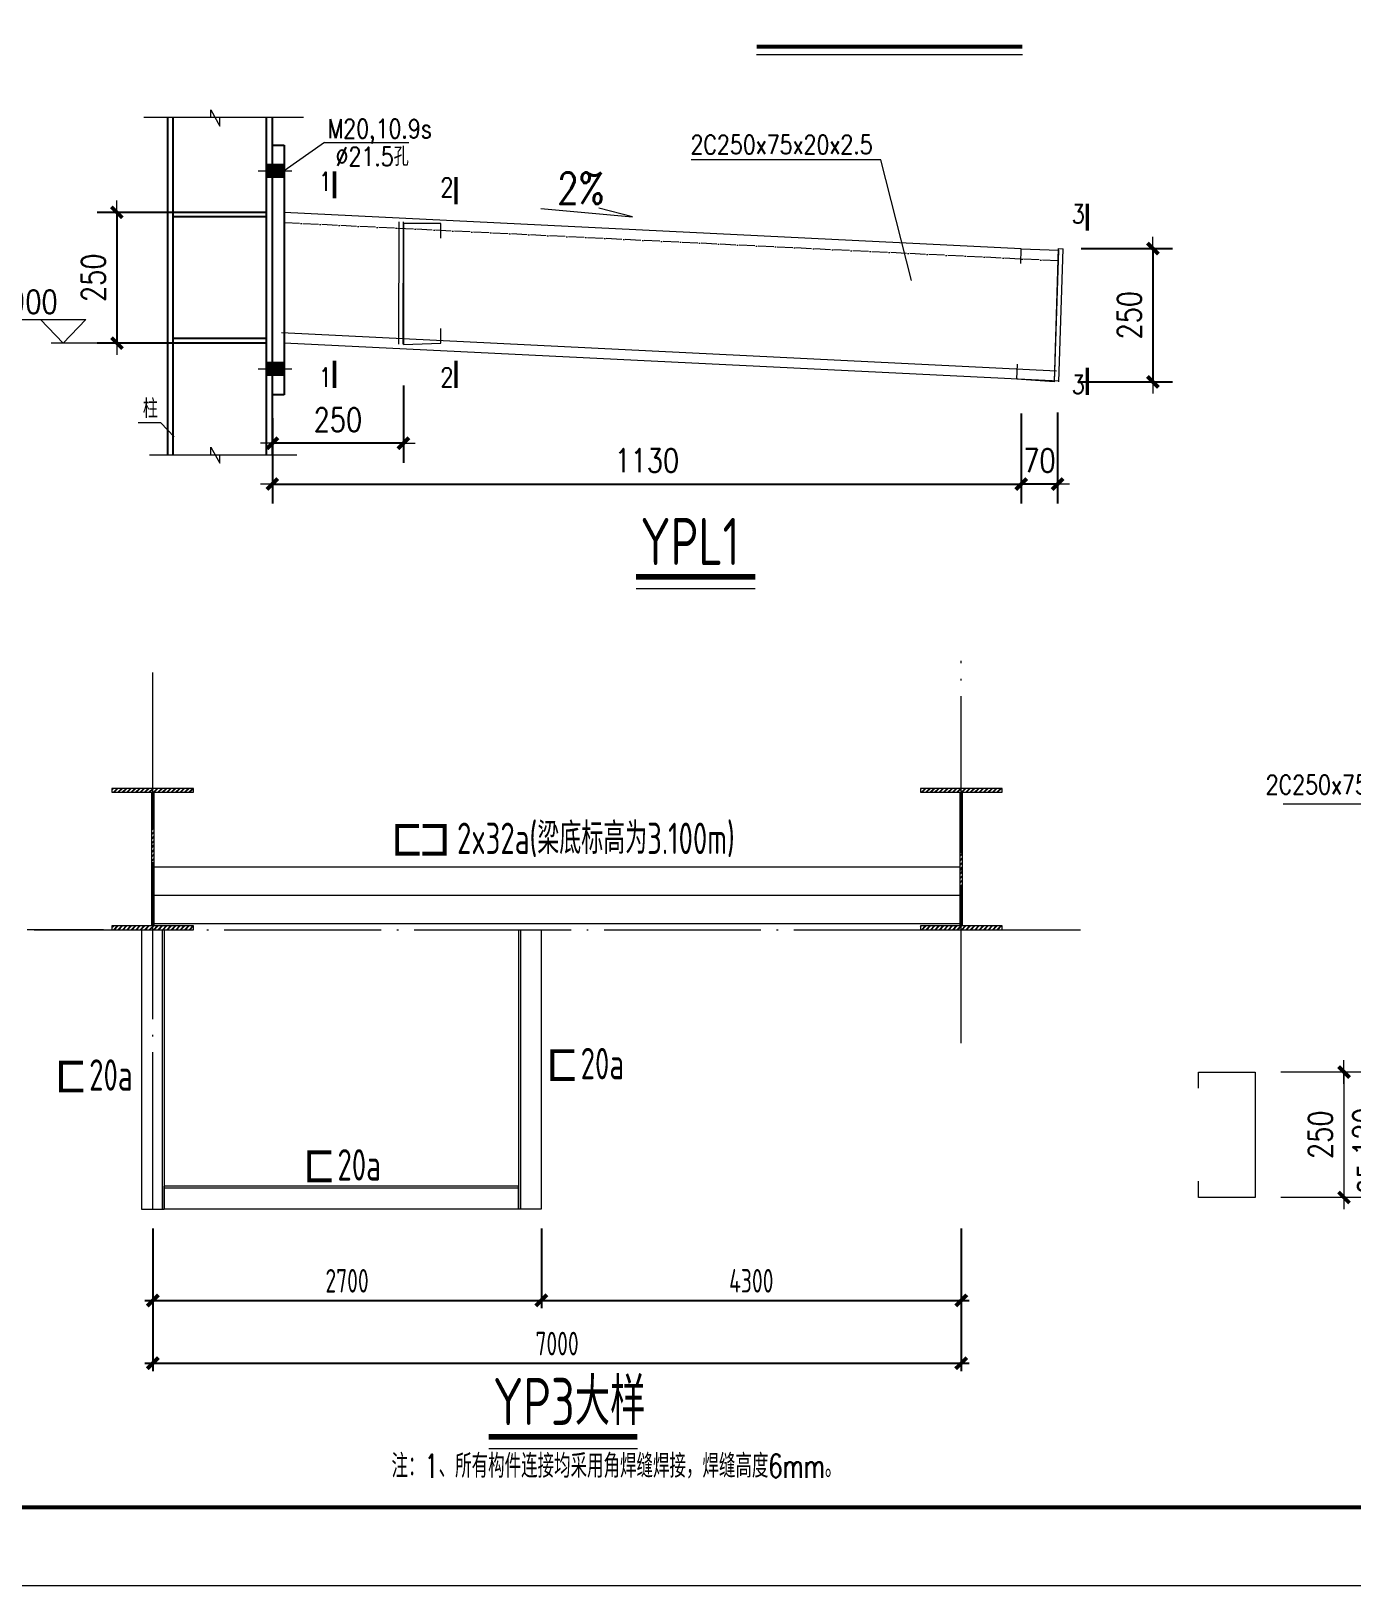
# Model space of a CAD drawing. Header units: millimetres. Extents: x 19781 to 898973, y -947928 to -267362.
# Drawn here: x 565574 to 582405, y -429982 to -410164 of the extents above; entities that cross this region are included whole.
import ezdxf

# ---------------------------------------------------------------- set-up
doc = ezdxf.new("R2010")
doc.units = ezdxf.units.MM
doc.header["$LTSCALE"] = 100
doc.linetypes.add('CENTERX2', pattern=[101.599999, 63.5, -12.7, 12.7, -12.7])
doc.linetypes.add('DOTE', pattern=[2.42, 2, -0.2, 0.02, -0.2])
doc.layers.get('0').update_dxf_attribs({"lineweight": 18})
for name, color, linetype, lineweight in [('10', 7, 'Continuous', 18), ('14', 2, 'Continuous', 18), ('AXIS', 3, 'Continuous', 18), ('BORDER', 7, 'Continuous', 18), ('DIM', 3, 'Continuous', 18), ('DOTE', 1, 'DOTE', 18), ('NUM', 7, 'Continuous', 18), ('PUB_DIM', 3, 'Continuous', 18), ('PUB_TEXT', 7, 'Continuous', 18), ('SGT', 40, 'Continuous', 18), ('TDB_中实线', 7, 'Continuous', 18), ('TDB_文字', 3, 'Continuous', 18), ('TEXT', 7, 'Continuous', 18), ('一般文字', 6, 'Continuous', 18), ('系杆支撑', 2, 'Continuous', 18), ('钢架', 7, 'Continuous', 25), ('钢柱', 4, 'Continuous', 20)]:
    doc.layers.add(name, color=color, linetype=linetype, lineweight=lineweight)
doc.styles.add('_HZTXT', font='txt.shx', dxfattribs={"width": 0.7, "bigfont": 'hztxt.shx'})
doc.styles.add('dim_font', font='simplex.shx', dxfattribs={"width": 0.8, "bigfont": 'gbcbig.shx'})
doc.styles.add('hztxt', font='txt.shx', dxfattribs={"width": 0.7, "bigfont": 'hztxt.shx'})
doc.styles.add('TDB-仿宋', font='', dxfattribs={"width": 0.8})
doc.styles.add('TSSD_Dimension', font='txt.shx', dxfattribs={"bigfont": 'hztxt.shx'})
doc.styles.add('TSSD_REIN', font='tssdeng.shx', dxfattribs={"width": 0.7, "bigfont": 'hztxt.shx'})
doc.styles.get('TDB-仿宋').set_extended_font_data('宋体')
doc.dimstyles.new('dimn', dxfattribs={"dimtxt": 300, "dimasz": 1, "dimexe": 250, "dimexo": 300, "dimgap": 150, "dimtad": 1, "dimdec": 0, "dimzin": 0, "dimdsep": 46, "dimtxsty": 'dim_font', "dimblk": '_CAXARROW', "dimcen": 1, "dimdle": 2, "dimclrt": 7, "dimadec": 1, "dimazin": 0, "dimtfac": 1, "dimtdec": 0, "dimtix": 1, "dimtmove": 2, "dimatfit": 3, "dimfxl": 1, "dimtolj": 1, "dimtzin": 0, "dimarcsym": 0})
doc.dimstyles.new('TSSD_100_100', dxfattribs={"dimtxt": 300, "dimasz": 100, "dimexe": 100, "dimexo": 250, "dimgap": 100, "dimtad": 1, "dimdec": 0, "dimzin": 0, "dimdsep": 46, "dimtxsty": 'TSSD_REIN', "dimblk": 'ARCHTICK', "dimcen": 0, "dimdle": 100, "dimclrt": 7, "dimadec": 0, "dimazin": 0, "dimtfac": 1, "dimtdec": 0, "dimtix": 1, "dimtmove": 2, "dimatfit": 3, "dimfxl": 1, "dimtolj": 1, "dimtzin": 0, "dimarcsym": 0})
pattern_1 = [(45, (0, 0), (-28.2842712, 28.2842712), []), (45, (0, 10), (-28.2842712, 28.2842712), [])]

# ---------------------------------------------------------------- blocks, each defined once
blk = doc.blocks.new('_DIMX')
blk.add_line((-150, 0), (150, 0))
blk.add_lwpolyline([(-70, -70, 50, 50, 0), (70, 70, 50, 50, 0)], format="xyseb")
blk = doc.blocks.new('*X1132')
at = {"layer": 'AXIS', "color": 0, "lineweight": -2, "transparency": 16777216}
for p, q in [((568498, -412475), (566417, -412475)), ((566667, -412476), (566667, -414140)), ((568498, -414141), (566417, -414141))]:
    blk.add_line(p, q, dxfattribs=at)
at = {"layer": 'AXIS', "color": 0, "lineweight": -2, "transparency": 16777216, "xscale": 1.00055002499721, "yscale": 1.00055002499721, "zscale": 1.00055002499721}
for p, rotation in [((566667, -412475), 90), ((566667, -414141), 270)]:
    blk.add_blockref('_DIMX', p, dxfattribs=dict(at, rotation=rotation))
at = {"layer": 'AXIS', "color": 7, "transparency": 16777216, "insert": (566367, -413308), "char_height": 300.2, "width": 1852.45, "attachment_point": 5, "rotation": 90, "style": 'dim_font'}
blk.add_mtext('250', dxfattribs=at)
blk = doc.blocks.new('_CAXARROW')
blk.add_hatch(color=0).paths.add_polyline_path([(0, 0), (-1, 0.125), (-1, -0.125)], flags=0)
blk = doc.blocks.new('*X1133')
at = {"layer": 'AXIS', "color": 0, "lineweight": -2, "transparency": 16777216}
for p, q in [((578955, -412937), (580120, -412937)), ((579870, -412938), (579870, -414634)), ((578918, -414635), (580120, -414635))]:
    blk.add_line(p, q, dxfattribs=at)
at = {"layer": 'AXIS', "color": 0, "lineweight": -2, "transparency": 16777216, "xscale": 1.00055002499721, "yscale": 1.00055002499721, "zscale": 1.00055002499721}
for p, rotation in [((579870, -412937), 90), ((579870, -414635), 270)]:
    blk.add_blockref('_DIMX', p, dxfattribs=dict(at, rotation=rotation))
at = {"layer": 'AXIS', "color": 7, "transparency": 16777216, "insert": (579570, -413786), "char_height": 300.2, "width": 1852.45, "attachment_point": 5, "rotation": 90, "style": 'dim_font'}
blk.add_mtext('250', dxfattribs=at)
blk = doc.blocks.new('*X1134')
at = {"layer": 'AXIS', "color": 0, "lineweight": -2, "transparency": 16777216}
for p, q in [((570319, -414681), (570319, -415667)), ((568648, -415099), (568648, -415667)), ((570318, -415417), (568649, -415417))]:
    blk.add_line(p, q, dxfattribs=at)
at = {"layer": 'AXIS', "color": 0, "lineweight": -2, "transparency": 16777216, "xscale": 1.00055002499721, "yscale": 1.00055002499721, "zscale": 1.00055002499721, "rotation": 180}
blk.add_blockref('_DIMX', (568648, -415417), dxfattribs=at)
at = {"layer": 'AXIS', "color": 0, "lineweight": -2, "transparency": 16777216, "xscale": 1.00055002499721, "yscale": 1.00055002499721, "zscale": 1.00055002499721}
blk.add_blockref('_DIMX', (570319, -415417), dxfattribs=at)
at = {"layer": 'AXIS', "color": 7, "transparency": 16777216, "insert": (569483, -415117), "char_height": 300.2, "width": 1852.45, "attachment_point": 5, "style": 'dim_font'}
blk.add_mtext('250', dxfattribs=at)
blk = doc.blocks.new('*X1135')
at = {"layer": 'AXIS', "color": 0, "lineweight": -2, "transparency": 16777216}
for p, q in [((568648, -415099), (568648, -416187)), ((578191, -415040), (578191, -416187)), ((568649, -415937), (578190, -415937))]:
    blk.add_line(p, q, dxfattribs=at)
at = {"layer": 'AXIS', "color": 0, "lineweight": -2, "transparency": 16777216, "xscale": 1.00055002499721, "yscale": 1.00055002499721, "zscale": 1.00055002499721, "rotation": 180}
blk.add_blockref('_DIMX', (568648, -415937), dxfattribs=at)
at = {"layer": 'AXIS', "color": 0, "lineweight": -2, "transparency": 16777216, "xscale": 1.00055002499721, "yscale": 1.00055002499721, "zscale": 1.00055002499721}
blk.add_blockref('_DIMX', (578191, -415937), dxfattribs=at)
at = {"layer": 'AXIS', "color": 7, "transparency": 16777216, "insert": (573420, -415637), "char_height": 300.2, "width": 2435.62, "attachment_point": 5, "style": 'dim_font'}
blk.add_mtext('1130', dxfattribs=at)
blk = doc.blocks.new('*X1136')
at = {"layer": 'AXIS', "color": 0, "lineweight": -2, "transparency": 16777216}
for p, q in [((578191, -415040), (578191, -416187)), ((578655, -415026), (578655, -416187)), ((578190, -415937), (578189, -415937)), ((578655, -415937), (578191, -415937)), ((578656, -415937), (578657, -415937))]:
    blk.add_line(p, q, dxfattribs=at)
at = {"layer": 'AXIS', "color": 0, "lineweight": -2, "transparency": 16777216, "xscale": 1.00055002499721, "yscale": 1.00055002499721, "zscale": 1.00055002499721}
blk.add_blockref('_DIMX', (578191, -415937), dxfattribs=at)
at = {"layer": 'AXIS', "color": 0, "lineweight": -2, "transparency": 16777216, "xscale": 1.00055002499721, "yscale": 1.00055002499721, "zscale": 1.00055002499721, "rotation": 180}
blk.add_blockref('_DIMX', (578655, -415937), dxfattribs=at)
at = {"layer": 'AXIS', "color": 7, "transparency": 16777216, "insert": (578423, -415637), "char_height": 300.2, "width": 1166.36, "attachment_point": 5, "style": 'dim_font'}
blk.add_mtext('70', dxfattribs=at)
blk = doc.blocks.new('*X1137')
at = {"layer": '系杆支撑'}
for p, q in [((570259, -414156), (570262, -412596)), ((570315, -414156), (570319, -412596))]:
    blk.add_line(p, q, dxfattribs=at)
blk = doc.blocks.new('*X1138')
at = {"layer": '钢架'}
for p, q in [((568573, -414084), (567378, -414084)), ((568573, -414141), (567378, -414141))]:
    blk.add_line(p, q, dxfattribs=at)
blk = doc.blocks.new('*X1139')
at = {"layer": '钢架'}
for p, q in [((568573, -412475), (567378, -412475)), ((568573, -412532), (567378, -412532))]:
    blk.add_line(p, q, dxfattribs=at)
blk = doc.blocks.new('*X1140')
at = {"layer": '系杆支撑'}
for p, q in [((578615, -414632), (578668, -412936)), ((578672, -414634), (578724, -412938))]:
    blk.add_line(p, q, dxfattribs=at)
blk = doc.blocks.new('*X1166')
at = {"layer": 'AXIS', "color": 0, "linetype": 'Continuous', "lineweight": -2, "transparency": 16777216}
for p, q in [((2564, 4688), (1798, 4688)), ((2048, 4687), (2048, 2362)), ((2564, 2361), (1798, 2361))]:
    blk.add_line(p, q, dxfattribs=at)
for p, rotation in [((2048, 4688), 90), ((2048, 2361), 270)]:
    blk.add_blockref('_DIMX', p, dxfattribs=dict(at, rotation=rotation))
at = {"layer": 'AXIS', "color": 7, "linetype": 'Continuous', "transparency": 16777216, "insert": (1748, 3525), "char_height": 300, "width": 1851.43, "attachment_point": 5, "rotation": 90, "style": 'dim_font'}
blk.add_mtext('250', dxfattribs=at)
blk = doc.blocks.new('*X1167')
at = {"layer": 'AXIS', "color": 0, "lineweight": -2, "transparency": 16777216}
for p, q in [((5029, 5412), (6365, 5412)), ((6115, 5411), (6115, 1639)), ((5029, 1638), (6365, 1638))]:
    blk.add_line(p, q, dxfattribs=at)
for p, rotation in [((6115, 5412), 90), ((6115, 1638), 270)]:
    blk.add_blockref('_DIMX', p, dxfattribs=dict(at, rotation=rotation))
at = {"layer": 'AXIS', "color": 7, "transparency": 16777216, "insert": (5815, 3525), "char_height": 300, "width": 1851.43, "attachment_point": 5, "rotation": 90, "style": 'dim_font'}
blk.add_mtext('390', dxfattribs=at)
blk = doc.blocks.new('*X1168')
at = {"layer": 'AXIS', "color": 0, "lineweight": -2, "transparency": 16777216}
for p, q in [((2870, 5712), (2870, 6763)), ((4729, 5712), (4729, 6763)), ((2871, 6513), (4728, 6513))]:
    blk.add_line(p, q, dxfattribs=at)
at = {"layer": 'AXIS', "color": 0, "lineweight": -2, "transparency": 16777216, "rotation": 180}
blk.add_blockref('_DIMX', (2870, 6513), dxfattribs=at)
at = {"layer": 'AXIS', "color": 0, "lineweight": -2, "transparency": 16777216}
blk.add_blockref('_DIMX', (4729, 6513), dxfattribs=at)
at = {"layer": 'AXIS', "color": 7, "transparency": 16777216, "insert": (3799, 6813), "char_height": 300, "width": 1748.57, "attachment_point": 5, "style": 'dim_font'}
blk.add_mtext('180', dxfattribs=at)
blk = doc.blocks.new('*X1170')
at = {"layer": 'AXIS', "color": 0, "lineweight": -2, "transparency": 16777216}
for p, q in [((1959, 3713), (1603, 3713)), ((1853, 3712), (1853, 2117)), ((1959, 2116), (1603, 2116))]:
    blk.add_line(p, q, dxfattribs=at)
for p, rotation in [((1853, 3713), 90), ((1853, 2116), 270)]:
    blk.add_blockref('_DIMX', p, dxfattribs=dict(at, rotation=rotation))
at = {"layer": 'AXIS', "color": 7, "transparency": 16777216, "insert": (1553, 2915), "char_height": 300, "width": 1851.43, "attachment_point": 5, "rotation": 90, "style": 'dim_font'}
blk.add_mtext('250', dxfattribs=at)
blk = doc.blocks.new('*X1171')
at = {"layer": 'AXIS', "color": 0, "linetype": 'Continuous', "lineweight": -2, "transparency": 16777216}
for p, q in [((2500, 3376), (2167, 3376)), ((2417, 3375), (2417, 2530)), ((2117, 2529), (2167, 2529))]:
    blk.add_line(p, q, dxfattribs=at)
for p, rotation in [((2417, 3376), 90), ((2417, 2529), 270)]:
    blk.add_blockref('_DIMX', p, dxfattribs=dict(at, rotation=rotation))
at = {"layer": 'AXIS', "color": 7, "linetype": 'Continuous', "transparency": 16777216, "insert": (2117, 2952), "char_height": 300, "width": 1748.57, "attachment_point": 5, "rotation": 90, "style": 'dim_font'}
blk.add_mtext('120', dxfattribs=at)
blk = doc.blocks.new('*X1172')
at = {"layer": 'AXIS', "color": 0, "lineweight": -2, "transparency": 16777216}
for p, q in [((3523, 1692), (3523, 1035)), ((4298, 1675), (4298, 1035)), ((3524, 1285), (4297, 1285))]:
    blk.add_line(p, q, dxfattribs=at)
at = {"layer": 'AXIS', "color": 0, "lineweight": -2, "transparency": 16777216, "rotation": 180}
blk.add_blockref('_DIMX', (3523, 1285), dxfattribs=at)
at = {"layer": 'AXIS', "color": 0, "lineweight": -2, "transparency": 16777216}
blk.add_blockref('_DIMX', (4298, 1285), dxfattribs=at)
at = {"layer": 'AXIS', "color": 7, "transparency": 16777216, "insert": (3910, 1585), "char_height": 300, "width": 1165.71, "attachment_point": 5, "style": 'dim_font'}
blk.add_mtext('80', dxfattribs=at)
blk = doc.blocks.new('*X1173')
at = {"layer": 'AXIS', "color": 0, "lineweight": -2, "transparency": 16777216}
for p, q in [((3058, 1605), (3058, 1038)), ((3471, 1692), (3471, 1038)), ((3059, 1288), (3470, 1288))]:
    blk.add_line(p, q, dxfattribs=at)
at = {"layer": 'AXIS', "color": 0, "lineweight": -2, "transparency": 16777216, "rotation": 180}
blk.add_blockref('_DIMX', (3058, 1288), dxfattribs=at)
at = {"layer": 'AXIS', "color": 0, "lineweight": -2, "transparency": 16777216}
blk.add_blockref('_DIMX', (3471, 1288), dxfattribs=at)
at = {"layer": 'AXIS', "color": 7, "transparency": 16777216, "insert": (3262, 1479), "char_height": 300, "width": 1165.71, "attachment_point": 5, "style": 'dim_font'}
blk.add_mtext('40', dxfattribs=at)
blk = doc.blocks.new('*X1174')
at = {"layer": 'AXIS', "color": 0, "lineweight": -2, "transparency": 16777216}
for p, q in [((2800, 1648), (2800, 1038)), ((3058, 1605), (3058, 1038)), ((2799, 1288), (2798, 1288)), ((2800, 1288), (3058, 1288)), ((3059, 1288), (3060, 1288))]:
    blk.add_line(p, q, dxfattribs=at)
blk.add_blockref('_DIMX', (2800, 1288), dxfattribs=at)
at = {"layer": 'AXIS', "color": 0, "lineweight": -2, "transparency": 16777216, "rotation": 180}
blk.add_blockref('_DIMX', (3058, 1288), dxfattribs=at)
at = {"layer": 'AXIS', "color": 7, "transparency": 16777216, "insert": (2532, 1483), "char_height": 300, "width": 1165.71, "attachment_point": 5, "style": 'dim_font'}
blk.add_mtext('30', dxfattribs=at)
blk = doc.blocks.new('*X1175')
at = {"layer": 'AXIS', "color": 0, "lineweight": -2, "transparency": 16777216}
for p, q in [((2558, 2529), (2167, 2529)), ((2417, 2179), (2417, 2528)), ((2593, 2178), (2167, 2178))]:
    blk.add_line(p, q, dxfattribs=at)
for p, rotation in [((2417, 2529), 90), ((2417, 2178), 270)]:
    blk.add_blockref('_DIMX', p, dxfattribs=dict(at, rotation=rotation))
at = {"layer": 'AXIS', "color": 7, "transparency": 16777216, "insert": (2178, 2352), "char_height": 300, "width": 1131.43, "attachment_point": 5, "rotation": 90, "style": 'dim_font'}
blk.add_mtext('65', dxfattribs=at)
blk = doc.blocks.new('*X1176')
at = {"layer": '钢架', "lineweight": 5}
for p, q in [((4282, 3604), (4282, 2178)), ((4313, 3604), (4313, 2178))]:
    blk.add_line(p, q, dxfattribs=at)
blk = doc.blocks.new('_ArchTick_0')
at = {"color": 0, "linetype": 'ByBlock'}
blk.add_lwpolyline([(-0.71, -0.71, 0.5, 0.5, 0), (0.71, 0.71, 0.5, 0.5, 0)], format="xyseb", dxfattribs=at)
blk = doc.blocks.new('*X1197')
at = {"layer": 'DIM', "color": 0, "lineweight": -2, "ltscale": 100, "transparency": 16777216}
for p, q in [((567125, -425428), (567125, -426443)), ((572076, -425428), (572076, -426443)), ((567025, -426343), (572176, -426343))]:
    blk.add_line(p, q, dxfattribs=at)
at = {"layer": 'DIM', "color": 0, "lineweight": -2, "ltscale": 100, "transparency": 16777216, "xscale": 100, "yscale": 100, "zscale": 100, "rotation": 180}
blk.add_blockref('_ArchTick_0', (567125, -426343), dxfattribs=at)
at = {"layer": 'DIM', "color": 0, "lineweight": -2, "ltscale": 100, "transparency": 16777216, "xscale": 100, "yscale": 100, "zscale": 100}
blk.add_blockref('_ArchTick_0', (572076, -426343), dxfattribs=at)
at = {"layer": 'DIM', "color": 7, "ltscale": 100, "transparency": 16777216, "insert": (569600, -426093), "char_height": 300, "width": 2220, "attachment_point": 5, "style": 'TSSD_REIN'}
blk.add_mtext('2700', dxfattribs=at)
blk = doc.blocks.new('_ARCHTICK')
at = {"color": 0, "linetype": 'ByBlock', "const_width": 0.5}
blk.add_lwpolyline([(-0.5, -0.5), (0.5, 0.5)], dxfattribs=at)
blk = doc.blocks.new('*X1198')
at = {"layer": 'DIM', "color": 0, "lineweight": -2, "ltscale": 100, "transparency": 16777216}
for p, q in [((572076, -425428), (572076, -426443)), ((577427, -425428), (577427, -426443)), ((571976, -426343), (577527, -426343))]:
    blk.add_line(p, q, dxfattribs=at)
at = {"layer": 'DIM', "color": 0, "lineweight": -2, "ltscale": 100, "transparency": 16777216, "xscale": 100, "yscale": 100, "zscale": 100, "rotation": 180}
blk.add_blockref('_ArchTick_0', (572076, -426343), dxfattribs=at)
at = {"layer": 'DIM', "color": 0, "lineweight": -2, "ltscale": 100, "transparency": 16777216, "xscale": 100, "yscale": 100, "zscale": 100}
blk.add_blockref('_ArchTick_0', (577427, -426343), dxfattribs=at)
at = {"layer": 'DIM', "color": 7, "ltscale": 100, "transparency": 16777216, "insert": (574751, -426093), "char_height": 300, "width": 2220, "attachment_point": 5, "style": 'TSSD_REIN'}
blk.add_mtext('4300', dxfattribs=at)
blk = doc.blocks.new('*X1199')
at = {"layer": 'DIM', "color": 0, "lineweight": -2, "ltscale": 100, "transparency": 16777216}
for p, q in [((567125, -426228), (567125, -427243)), ((577427, -426228), (577427, -427243)), ((567025, -427143), (577527, -427143))]:
    blk.add_line(p, q, dxfattribs=at)
at = {"layer": 'DIM', "color": 0, "lineweight": -2, "ltscale": 100, "transparency": 16777216, "xscale": 100, "yscale": 100, "zscale": 100, "rotation": 180}
blk.add_blockref('_ArchTick_0', (567125, -427143), dxfattribs=at)
at = {"layer": 'DIM', "color": 0, "lineweight": -2, "ltscale": 100, "transparency": 16777216, "xscale": 100, "yscale": 100, "zscale": 100}
blk.add_blockref('_ArchTick_0', (577427, -427143), dxfattribs=at)
at = {"layer": 'DIM', "color": 7, "ltscale": 100, "transparency": 16777216, "insert": (572276, -426893), "char_height": 300, "width": 2220, "attachment_point": 5, "style": 'TSSD_REIN'}
blk.add_mtext('7000', dxfattribs=at)
blk = doc.blocks.new('A$C7AE0445E')
at = {"layer": '一般文字', "lineweight": 15}
blk.add_hatch(color=251, dxfattribs=at).paths.add_polyline_path([(1818.9, 5578.9), (1557.8, 5578.9), (1818.9, 5778.9)], flags=0)
at = {"layer": 'TDB_中实线'}
blk.add_lwpolyline([(3081.4, 22.5, 45, 45, 0), (4438.8, 22.5, 45, 45, 0)], format="xyseb", dxfattribs=at)
at = {"layer": '一般文字', "color": 251, "lineweight": 15}
for p, q in [((1818.9, 5245.5), (1818.9, 5578.9)), ((2268.4, 5460.4), (2483.3, 5245.5)), ((2268.4, 5245.5), (2268.4, 5460.4)), ((3715.1, 5411.5), (2536.9, 5411.5)), ((3715.1, 5411.5), (3715.1, 5509.8)), ((3715.1, 5509.8), (3826.7, 5302.7)), ((3826.7, 5302.7), (3826.7, 5411.5)), ((4969.3, 5411.5), (3826.7, 5411.5)), ((1818.9, 5245.5), (2483.3, 5245.5)), ((2268.4, 5030.6), (2483.3, 5245.5)), ((2268.4, 5245.5), (2268.4, 5030.6)), ((2483.3, 5245.5), (3338, 4656)), ((3789.1, 2559.7), (2639.7, 929.4)), ((3715.1, 1637.9), (2590.2, 1637.9)), ((3715.1, 1637.9), (3715.1, 1736.2)), ((3715.1, 1736.2), (3826.7, 1529.1)), ((3826.7, 1529.1), (3826.7, 1637.9)), ((4969.3, 1637.9), (3826.7, 1637.9)), ((4125.8, 1747.7), (4431.6, 1043.5)), ((4431.6, 1043.5), (5088.5, 1043.5)), ((2639.7, 929.4), (220.8, 929.4))]:
    blk.add_line(p, q, dxfattribs=at)
at = {"layer": '系杆支撑', "color": 3}
for p, q in [((2886.8, 4656), (2886.8, 2393.5)), ((2919.1, 4688.3), (3756.8, 4688.3)), ((2919.1, 4639.9), (2919.1, 2409.6)), ((2935.3, 4656), (3740.6, 4656)), ((3756.8, 4639.9), (3756.8, 4258.9)), ((3789.1, 4656), (3789.1, 4258.9)), ((3809.7, 4656), (3809.7, 4258.9)), ((4674.2, 4688.3), (3842.1, 4688.3)), ((3842.1, 4639.9), (3842.1, 4258.9)), ((4658, 4656), (3858.2, 4656)), ((4674.2, 4639.9), (4674.2, 2409.6)), ((4706.5, 4656), (4706.5, 2393.5)), ((3756.8, 4258.9), (3789.1, 4258.9)), ((3842.1, 4258.9), (3809.7, 4258.9)), ((3756.8, 2725.9), (3789.1, 2725.9)), ((3756.8, 2409.6), (3756.8, 2725.9)), ((3789.1, 2393.5), (3789.1, 2725.9)), ((3842.1, 2725.9), (3809.7, 2725.9)), ((3809.7, 2393.5), (3809.7, 2725.9)), ((3842.1, 2409.6), (3842.1, 2725.9)), ((2935.3, 2393.5), (3740.6, 2393.5)), ((4658, 2393.5), (3858.2, 2393.5)), ((2919.1, 2361.1), (3756.8, 2361.1)), ((4674.2, 2361.1), (3842.1, 2361.1))]:
    blk.add_line(p, q, dxfattribs=at)
for centre, radius, start, end in [((2919.1, 4656), 32.3, 90, 180), ((2935.3, 4639.9), 16.2, 90, 180), ((3740.6, 4639.9), 16.2, 0, 90), ((3756.8, 4656), 32.3, 0, 90), ((3842.1, 4656), 32.3, 90, 180), ((3858.2, 4639.9), 16.2, 90, 180), ((4658, 4639.9), 16.2, 0, 90), ((4674.2, 4656), 32.3, 0, 90), ((2919.1, 2393.5), 32.3, 180, 270), ((2935.3, 2409.6), 16.2, 180, 270), ((3740.6, 2409.6), 16.2, 270, 0), ((3756.8, 2393.5), 32.3, 270, 0), ((3842.1, 2393.5), 32.3, 180, 270), ((3858.2, 2409.6), 16.2, 180, 270), ((4658, 2409.6), 16.2, 270, 360), ((4674.2, 2393.5), 32.3, 270, 360)]:
    blk.add_arc(centre, radius, start, end, dxfattribs=at)
at = {"layer": '钢架', "linetype": 'CENTERX2', "ltscale": 0.01}
blk.add_line((3799.4, 5763), (3799.4, 1411.8), dxfattribs=at)
at = {"layer": '钢架', "lineweight": 5}
for p, q in [((2869.6, 5411.5), (2869.6, 1637.9)), ((4729.3, 5411.5), (4729.3, 1637.9))]:
    blk.add_line(p, q, dxfattribs=at)
at = {"layer": 'PUB_DIM', "color": 6, "linetype": 'Continuous', "style": 'hztxt', "width": 0.8}
for s, height, p in [('柱翼板', 240.02, (4567.7, 1142.2)), ('2C250x75x20x2.5', 240.024, (0, 1058.2))]:
    blk.add_text(s, height=height, dxfattribs=at).set_placement(p)
at = {"layer": 'TDB_文字', "style": 'TDB-仿宋', "width": 0.8}
blk.add_text('1-1', height=600, dxfattribs=at).set_placement((3217.3, 170.8))
at = {"layer": '一般文字', "color": 251, "lineweight": 15, "style": 'dim_font', "width": 0.965103}
blk.add_text('6', height=300, dxfattribs=at).set_placement((1952.2, 5303.7))
at = {"layer": 'AXIS'}
dim = blk.add_linear_dim(base=(4729.3, 6512.8), p1=(2869.6, 5411.5), p2=(4729.3, 5411.5), text='180', dimstyle='dimn', override={"dimsah": 1}, dxfattribs=at)
dim.commit()
dim.dimension.update_dxf_attribs({"geometry": '*X1168', "text_midpoint": (3799.4, 6812.8), "dimtype": 160})
dim = blk.add_linear_dim(base=(6115.4, 1637.9), p1=(4729.3, 5411.5), p2=(4729.3, 1637.9), angle=90, text='390', dimstyle='dimn', override={"dimsah": 1}, dxfattribs=at)
dim.commit()
dim.dimension.update_dxf_attribs({"geometry": '*X1167', "text_midpoint": (5815.4, 3524.7), "dimtype": 160})
at = {"layer": 'AXIS', "linetype": 'Continuous'}
dim = blk.add_linear_dim(base=(2048, 2361.1), p1=(2864, 4688.3), p2=(2864, 2361.1), angle=90, text='250', dimstyle='dimn', override={"dimsah": 1}, dxfattribs=at)
dim.commit()
dim.dimension.update_dxf_attribs({"geometry": '*X1166', "text_midpoint": (1748, 3524.7), "dimtype": 160})
blk = doc.blocks.new('A$C327274BE')
for p, q in [((3471.2, 3713.4), (1047.6, 3713.4)), ((3471.2, 3604), (2799.7, 3604)), ((2799.7, 3604), (2799.7, 2177.9)), ((3471.2, 3604), (3471.2, 3713.4)), ((3522.9, 3604), (3471.2, 3604)), ((2799.7, 2177.9), (3522.9, 2177.9)), ((3471.2, 2115.9), (3471.2, 2177.9)), ((3471.2, 2115.9), (1047.6, 2115.9))]:
    blk.add_line(p, q)
at = {"color": 0, "linetype": 'ByBlock'}
blk.add_lwpolyline([(0, 3506.8), (0, 3713.4), (723.2, 3713.4), (723.2, 2115.9), (0, 2115.9), (0, 2322.5)], dxfattribs=at)
for centre in [(3058, 3375.6), (3058, 2529.2)]:
    blk.add_circle(centre, 72.3)
at = {"layer": 'TDB_中实线'}
blk.add_lwpolyline([(2393.2, 22.5, 45, 45, 0), (3750.6, 22.5, 45, 45, 0)], format="xyseb", dxfattribs=at)
at = {"layer": '一般文字', "color": 251, "lineweight": 15}
for p, q in [((3594.3, 4240.3), (3058, 3375.6)), ((4659.8, 4240.3), (3594.3, 4240.3))]:
    blk.add_line(p, q, dxfattribs=at)
at = {"layer": '钢架', "lineweight": 5}
blk.add_line((4297.7, 3952.8), (4297.7, 1724.5), dxfattribs=at)
for points in [[(3522.9, 3604), (5072.6, 3604), (5072.6, 3666), (3522.9, 3666)], [(3522.9, 2177.9), (5072.6, 2177.9), (5072.6, 2115.9), (3522.9, 2115.9)]]:
    blk.add_lwpolyline(points, close=True, dxfattribs=at)
blk.add_blockref('*X1176', (0, 0), dxfattribs=at)
at = {"layer": 'PUB_DIM', "color": 6, "linetype": 'Continuous', "style": 'hztxt', "width": 0.8}
blk.add_text('M12,%%C13.5', height=240.024, dxfattribs=at).set_placement((3668.2, 4318.4))
at = {"layer": 'TDB_文字', "style": 'TDB-仿宋', "width": 0.8}
blk.add_text('2-2', height=600, dxfattribs=at).set_placement((2529.2, 170.8))
at = {"layer": '一般文字', "color": 251, "lineweight": 15, "style": 'hztxt', "width": 0.8}
blk.add_text('-6', height=240.02, dxfattribs=at).set_placement((3461, 2736))
at = {"layer": 'AXIS'}
for base, p1, p2, angle, text, picture, middle in [((1852.7, 2115.9), (2259.4, 3713.4), (2259.4, 2115.9), 90, '250', '*X1170', (1552.7, 2914.7)), ((2416.6, 2529.2), (2892.9, 2177.9), (2857.9, 2529.2), 270, '65', '*X1175', (2177.8, 2352.3))]:
    dim = blk.add_linear_dim(base=base, p1=p1, p2=p2, angle=angle, text=text, dimstyle='dimn', override={"dimsah": 1}, dxfattribs=at)
    dim.commit()
    dim.dimension.update_dxf_attribs({"geometry": picture, "text_midpoint": middle, "dimtype": 160})
at = {"layer": 'AXIS', "linetype": 'Continuous'}
dim = blk.add_linear_dim(base=(2417.2, 2529.2), p1=(2799.7, 3375.6), p2=(2417.2, 2529.2), angle=90, text='120', dimstyle='dimn', override={"dimsah": 1}, dxfattribs=at)
dim.commit()
dim.dimension.update_dxf_attribs({"geometry": '*X1171', "text_midpoint": (2117.2, 2952.4), "dimtype": 160})
at = {"layer": 'AXIS'}
for base, p1, p2, text, picture, middle in [((3471.2, 1287.6), (3058, 1905.3), (3471.2, 1992.4), '40', '*X1173', (3262.3, 1479.2)), ((4297.7, 1284.8), (3522.9, 1992.4), (4297.7, 1974.9), '80', '*X1172', (3910.3, 1584.8)), ((3058, 1287.6), (2799.7, 1947.5), (3058, 1905.3), '30', '*X1174', (2531.9, 1483.2))]:
    dim = blk.add_linear_dim(base=base, p1=p1, p2=p2, text=text, dimstyle='dimn', override={"dimsah": 1}, dxfattribs=at)
    dim.commit()
    dim.dimension.update_dxf_attribs({"geometry": picture, "text_midpoint": middle, "dimtype": 160})

msp = doc.modelspace()

# ---------------------------------------------------------------- hatches: boundary and pattern name
at = {"layer": '10', "ltscale": 100}
h = msp.add_hatch(dxfattribs=at)
h.set_pattern_fill('金属', color=256, style=0, pattern_type=0)
h.set_pattern_definition(pattern_1)
h.paths.add_polyline_path([(567140.55, -419866), (567644.55, -419866), (567644.55, -419818), (566604.55, -419818), (566604.55, -419866), (567108.55, -419866), (567108.55, -421570), (566604.55, -421570), (566604.55, -421618), (567644.55, -421618), (567644.55, -421570), (567140.55, -421570)], flags=0)
h = msp.add_hatch(dxfattribs=at)
h.set_pattern_fill('金属', color=256, style=0, pattern_type=0)
h.set_pattern_definition(pattern_1)
h.paths.add_polyline_path([(577442.55, -419866), (577946.55, -419866), (577946.55, -419818), (576906.55, -419818), (576906.55, -419866), (577410.55, -419866), (577410.55, -421570), (576906.55, -421570), (576906.55, -421618), (577946.55, -421618), (577946.55, -421570), (577442.55, -421570)], flags=0)
at = {"layer": '一般文字', "lineweight": 15}
h = msp.add_hatch(color=251, dxfattribs=at)
h.paths.add_polyline_path([(568648.14, -411854.98), (568798.5, -411854.98), (568798.5, -411946.29), (568648.14, -411946.29)], flags=0)
h.paths.add_polyline_path([(568572.96, -411854.98), (568648.14, -411854.98), (568648.14, -411946.29), (568572.96, -411946.29)], flags=0)
h.paths.add_polyline_path([(568572.96, -411946.29), (568648.14, -411946.29), (568648.14, -412037.59), (568572.96, -412037.59)], flags=0)
h.paths.add_polyline_path([(568648.14, -411946.29), (568798.5, -411946.29), (568798.5, -412037.59), (568648.14, -412037.59)], flags=0)
h = msp.add_hatch(color=251, dxfattribs=at)
h.paths.add_polyline_path([(568648.14, -414378.32), (568798.5, -414378.32), (568798.5, -414469.63), (568648.14, -414469.63)], flags=0)
h.paths.add_polyline_path([(568572.96, -414378.32), (568648.14, -414378.32), (568648.14, -414469.63), (568572.96, -414469.63)], flags=0)
h.paths.add_polyline_path([(568572.96, -414469.63), (568648.14, -414469.63), (568648.14, -414560.94), (568572.96, -414560.94)], flags=0)
h.paths.add_polyline_path([(568648.14, -414469.63), (568798.5, -414469.63), (568798.5, -414560.94), (568648.14, -414560.94)], flags=0)

# ---------------------------------------------------------------- linework, layer by layer
for points in [[(570518.58, -420294.71, 50, 50, 0), (570238.55, -420294.71, 50, 50, 0), (570238.55, -420650, 50, 50, 0), (570523.63, -420650, 50, 50, 0)], [(570564.52, -420294.71, 50, 50, 0), (570844.55, -420294.71, 50, 50, 0), (570844.55, -420650, 50, 50, 0), (570559.47, -420650, 50, 50, 0)], [(566233.58, -423311.71, 50, 50, 0), (565953.55, -423311.71, 50, 50, 0), (565953.55, -423667, 50, 50, 0), (566238.63, -423667, 50, 50, 0)], [(572496.58, -423165.71, 50, 50, 0), (572216.55, -423165.71, 50, 50, 0), (572216.55, -423521, 50, 50, 0), (572501.63, -423521, 50, 50, 0)], [(569397.58, -424456.71, 50, 50, 0), (569117.55, -424456.71, 50, 50, 0), (569117.55, -424812, 50, 50, 0), (569402.63, -424812, 50, 50, 0)]]:
    msp.add_lwpolyline(points, format="xyseb")
at = {"layer": '14', "ltscale": 100}
for p, q in [((567140.55, -420818), (577410.55, -420818)), ((567140.55, -421178), (577410.55, -421178)), ((566978.55, -421618), (566978.55, -425178)), ((567140.55, -421538), (577410.55, -421538)), ((567242.55, -421618), (567242.55, -425178)), ((567270.55, -421618), (567270.55, -425178)), ((571783.55, -421618), (571783.55, -425178)), ((571811.55, -421618), (571811.55, -425178)), ((572075.55, -421618), (572075.55, -425178)), ((571783.55, -424886), (567270.55, -424886)), ((567270.55, -425178), (567270.55, -424886)), ((571783.55, -425178), (571783.55, -424886)), ((571783.55, -424914), (567270.55, -424914)), ((566978.55, -425178), (567270.55, -425178)), ((571783.55, -425178), (567270.55, -425178)), ((572075.55, -425178), (571783.55, -425178))]:
    msp.add_line(p, q, dxfattribs=at)
at = {"layer": 'AXIS'}
for p, q in [((578667.76, -412936.39), (578724.12, -412938.14)), ((566496.55, -421618), (565521.55, -421618))]:
    msp.add_line(p, q, dxfattribs=at)
at = {"layer": 'BORDER'}
msp.add_lwpolyline([(523622, -429982), (523622, -387961), (612766.55, -387961), (612766.55, -429982)], close=True, dxfattribs=at)
msp.add_lwpolyline([(526123.25, -428981.5, 50.03, 50.03, 0), (526123.25, -388961.5, 50.03, 50.03, 0), (611766.05, -388961.5, 50.03, 50.03, 0), (611766.05, -428981.5, 50.03, 50.03, 0)], format="xyseb", close=True, dxfattribs=at)
at = {"layer": 'DOTE', "linetype": 'DOTE'}
msp.add_line((578662.6, -413092.81), (568810.59, -412608.2), dxfattribs=at)
at = {"layer": 'DOTE', "lineweight": 13, "ltscale": 1500}
msp.add_line((578639.52, -414497.01), (568764.23, -414011.25), dxfattribs=at)
at = {"layer": 'DOTE', "linetype": 'DOTE', "ltscale": 10}
for p, q in [((567124.55, -425178), (567124.55, -418190)), ((577426.55, -423062), (577426.55, -418190)), ((565614.55, -421618), (578944.55, -421618))]:
    msp.add_line(p, q, dxfattribs=at)
at = {"layer": 'NUM'}
msp.add_lwpolyline([(574818.77, -410361, 50, 50, 0), (578206.84, -410361, 50, 50, 0)], format="xyseb", dxfattribs=at)
msp.add_lwpolyline([(574818.77, -410461), (578206.84, -410461)], dxfattribs=at)
at = {"layer": 'PUB_TEXT'}
for points in [[(573283.9, -417119.79, 70.04, 70.04, 0), (574800.65, -417119.79, 70.04, 70.04, 0)], [(571405.57, -428081.95, 70.04, 70.04, 0), (573299.53, -428081.95, 70.04, 70.04, 0)]]:
    msp.add_lwpolyline(points, format="xyseb", dxfattribs=at)
for points in [[(573283.9, -417269.88), (574800.65, -417269.88)], [(571405.57, -428232.04), (573299.53, -428232.04)]]:
    msp.add_lwpolyline(points, dxfattribs=at)
at = {"layer": 'SGT'}
for p, q in [((572069.79, -412426.93), (573238.98, -412529.42)), ((573238.98, -412529.42), (572808.34, -412420.14))]:
    msp.add_line(p, q, dxfattribs=at)
at = {"layer": '一般文字', "color": 251, "lineweight": 15}
for p, q in [((567865.01, -411266.25), (567865.01, -411167.96)), ((567865.01, -411167.96), (567976.65, -411375.18)), ((569044.81, -411266.25), (567009.29, -411266.25)), ((567976.65, -411375.18), (567976.65, -411266.25)), ((569312.98, -411585.38), (568798.5, -411946.29)), ((569312.98, -411585.38), (570388.44, -411585.38)), ((576403.63, -411804.99), (573983.4, -411804.99)), ((576794.12, -413341.83), (576403.63, -411804.99)), ((568468.84, -411946.29), (568894.84, -411946.29)), ((566467.11, -414140.72), (565830.57, -414140.72)), ((568468.84, -414469.63), (568894.84, -414469.63)), ((567082.01, -415563.72), (568960.42, -415563.72)), ((567865.01, -415465.43), (567976.65, -415672.64)), ((567865.01, -415563.72), (567865.01, -415465.43)), ((567976.65, -415672.64), (567976.65, -415563.72))]:
    msp.add_line(p, q, dxfattribs=at)
at = {"layer": '一般文字', "color": 3}
for p, q in [((564940.63, -413840.81), (566269.2, -413840.81)), ((565694.96, -413840.81), (565982.08, -414140.72)), ((566269.2, -413840.81), (565982.08, -414140.72))]:
    msp.add_line(p, q, dxfattribs=at)
at = {"layer": '一般文字', "color": 251, "lineweight": 15}
for points in [[(569439.73, -411949.35, 45.03, 45.03, 0), (569439.73, -412296.66, 45.03, 45.03, 0)], [(570988.23, -412023.28, 45.03, 45.03, 0), (570988.23, -412370.59, 45.03, 45.03, 0)], [(579033.79, -412361.51, 45.03, 45.03, 0), (579033.79, -412708.82, 45.03, 45.03, 0)], [(569439.73, -414363.76, 45.03, 45.03, 0), (569439.73, -414711.07, 45.03, 45.03, 0)], [(570988.23, -414363.76, 45.03, 45.03, 0), (570988.23, -414711.07, 45.03, 45.03, 0)], [(579033.79, -414455.27, 45.03, 45.03, 0), (579033.79, -414802.58, 45.03, 45.03, 0)]]:
    msp.add_lwpolyline(points, format="xyseb", dxfattribs=at)
msp.add_lwpolyline([(567396.46, -415335.51), (567226.19, -415156.2), (566939.82, -415156.2)], dxfattribs=at)
at = {"layer": '系杆支撑'}
for p, q in [((578190.98, -412937.33), (568798.5, -412475.33)), ((578671.89, -414626.44), (568796.6, -414140.69))]:
    msp.add_line(p, q, dxfattribs=at)
for points in [[(570794.95, -412802.75), (570794.95, -412614.8), (570318.53, -412614.8), (570317.63, -414159.06), (570794.95, -414140.72), (570794.95, -413952.77)], [(578184.02, -413125.15), (578190.98, -412937.33), (578667.07, -412954.97), (578612.56, -414634.95), (578136.24, -414598.96), (578143.2, -414411.14)]]:
    msp.add_lwpolyline(points, dxfattribs=at)
at = {"layer": '钢架', "color": 1}
for p, q in [((567311.33, -411266.25), (567311.33, -415563.72)), ((567378.04, -411266.25), (567378.04, -415563.72))]:
    msp.add_line(p, q, dxfattribs=at)
at = {"layer": '钢架'}
for p, q in [((568572.96, -415563.72), (568572.96, -411266.25)), ((568648.14, -415563.72), (568648.14, -411266.25)), ((568648.14, -411617.38), (568798.5, -411617.38)), ((568798.5, -411617.38), (568798.5, -414798.54)), ((568798.5, -414798.54), (568648.14, -414798.54))]:
    msp.add_line(p, q, dxfattribs=at)
at = {"layer": '钢柱', "ltscale": 100}
for points in [[(567140.55, -419866), (567644.55, -419866), (567644.55, -419818), (566604.55, -419818), (566604.55, -419866), (567108.55, -419866), (567108.55, -421570), (566604.55, -421570), (566604.55, -421618), (567644.55, -421618), (567644.55, -421570), (567140.55, -421570)], [(577442.55, -419866), (577946.55, -419866), (577946.55, -419818), (576906.55, -419818), (576906.55, -419866), (577410.55, -419866), (577410.55, -421570), (576906.55, -421570), (576906.55, -421618), (577946.55, -421618), (577946.55, -421570), (577442.55, -421570)]]:
    msp.add_lwpolyline(points, close=True, dxfattribs=at)

# ---------------------------------------------------------------- block references
at = {"layer": 'PUB_TEXT', "xscale": 1.001000249991193, "yscale": 1.001000249991193, "zscale": 1.001000249991193}
for name, p in [('A$C7AE0445E', (581306.44, -420948.45)), ('A$C327274BE', (580449, -427148.89))]:
    msp.add_blockref(name, p, dxfattribs=at)
at = {"layer": '系杆支撑'}
for name in ['*X1137', '*X1140']:
    msp.add_blockref(name, (0, 0), dxfattribs=at)
at = {"layer": '钢架'}
for name in ['*X1139', '*X1138']:
    msp.add_blockref(name, (0, 0), dxfattribs=at)

# ---------------------------------------------------------------- texts
at = {"layer": 'PUB_DIM', "color": 6, "linetype": 'Continuous'}
for s, height, style, width, p in [('M20,10.9s', 240.156, 'hztxt', 0.8, (569353.88, -411526.71)), ('2C250x75x20x2.5', 240.156, 'hztxt', 0.8, (573975.98, -411730.18)), ('%%C21.5孔', 240.156, 'hztxt', 0.8, (569452.94, -411882.74)), ('1', 240.16, 'hztxt', 0.8, (569241, -412201.6)), ('2', 240.16, 'hztxt', 0.8, (570789.5, -412275.53)), ('3', 240.16, 'hztxt', 0.8, (578835.06, -412613.76)), ('4.900', 300.165, 'hztxt', 0.8, (564986.46, -413764.53)), ('1', 240.16, 'hztxt', 0.8, (569241, -414696.54)), ('2', 240.16, 'hztxt', 0.8, (570789.5, -414696.54)), ('3', 240.16, 'hztxt', 0.8, (578835.06, -414788.05)), ('柱', 240.16, 'hztxt', 0.8, (566997.43, -415095.51)), ('2x32a(梁底标高为3.100m)', 400, 'TSSD_REIN', 0.7, (571001.82, -420653.26)), ('20a', 400, 'TSSD_REIN', 0.7, (566313.82, -423670.26)), ('20a', 400, 'TSSD_REIN', 0.7, (572576.82, -423524.26)), ('20a', 400, 'TSSD_REIN', 0.7, (569477.82, -424815.26))]:
    msp.add_text(s, height=height, dxfattribs=dict(at, style=style, width=width)).set_placement(p)
at = {"layer": 'SGT', "style": '_HZTXT', "width": 0.8}
msp.add_text('2%', height=400.22, dxfattribs=at).set_placement((572276.77, -412366.59))
at = {"layer": 'TEXT', "style": 'TSSD_REIN', "width": 0.75}
for s, p in [('YPL1', (573337.47, -416969.7)), ('YP3大样', (571459.15, -427931.86))]:
    msp.add_text(s, height=600.36, dxfattribs=at).set_placement(p)
at = {"layer": 'TEXT', "color": 2, "style": 'TSSD_Dimension', "width": 0.7}
msp.add_text('注：1、所有构件连接均采用角焊缝焊接，焊缝高度6mm。', height=300.15, dxfattribs=at).set_placement((570166.92, -428603.04))

# ---------------------------------------------------------------- dimensions: what is measured, and where the dimension line sits
at = {"layer": 'AXIS'}
for base, p1, p2, picture, middle in [((566667.24, -414140.72), (568798.5, -412475.33), (568798.5, -414140.72), '*X1132', (566367.08, -413308.02)), ((579870.27, -414635.32), (578654.76, -412937.33), (578617.38, -414635.32), '*X1133', (579570.11, -413786.32))]:
    dim = msp.add_linear_dim(base=base, p1=p1, p2=p2, angle=90, text='250', dimstyle='dimn', override={"dimscale": 1.00055, "dimlfac": 0.99945, "dimsah": 1, "dimadec": 0}, dxfattribs=at)
    dim.commit()
    dim.dimension.update_dxf_attribs({"geometry": picture, "text_midpoint": middle, "dimtype": 160})
for base, p1, p2, text, picture, middle in [((568648.14, -415416.87), (570318.53, -414380.88), (568648.14, -414798.54), '250', '*X1134', (569483.34, -415116.7)), ((578190.98, -415937.33), (568648.14, -414798.54), (578190.98, -414739.78), '1130', '*X1135', (573419.56, -415637.17)), ((578190.98, -415937.33), (578654.76, -414725.48), (578190.98, -414739.78), '70', '*X1136', (578422.87, -415637.17))]:
    dim = msp.add_linear_dim(base=base, p1=p1, p2=p2, text=text, dimstyle='dimn', override={"dimscale": 1.00055, "dimlfac": 0.99945, "dimsah": 1, "dimadec": 0}, dxfattribs=at)
    dim.commit()
    dim.dimension.update_dxf_attribs({"geometry": picture, "text_midpoint": middle, "dimtype": 160})
at = {"layer": 'DIM', "ltscale": 100}
for base, p1, p2, text, picture, middle in [((572075.55, -426343.5), (567124.55, -425178), (572075.55, -425178), '2700', '*X1197', (569600.05, -426093.5)), ((577426.55, -427143.5), (567124.55, -425978), (577426.55, -425978), '7000', '*X1199', (572275.55, -426893.5))]:
    dim = msp.add_linear_dim(base=base, p1=p1, p2=p2, text=text, dimstyle='TSSD_100_100', override={"dimsah": 1}, dxfattribs=at)
    dim.commit()
    dim.dimension.update_dxf_attribs({"geometry": picture, "text_midpoint": middle})
dim = msp.add_linear_dim(base=(577426.55, -426343.5), p1=(572075.55, -425178), p2=(577426.55, -425178), angle=0, text='4300', dimstyle='TSSD_100_100', override={"dimsah": 1}, dxfattribs=at)
dim.commit()
dim.dimension.update_dxf_attribs({"geometry": '*X1198', "text_midpoint": (574751.05, -426093.5)})

doc.saveas('drawing.dxf')
